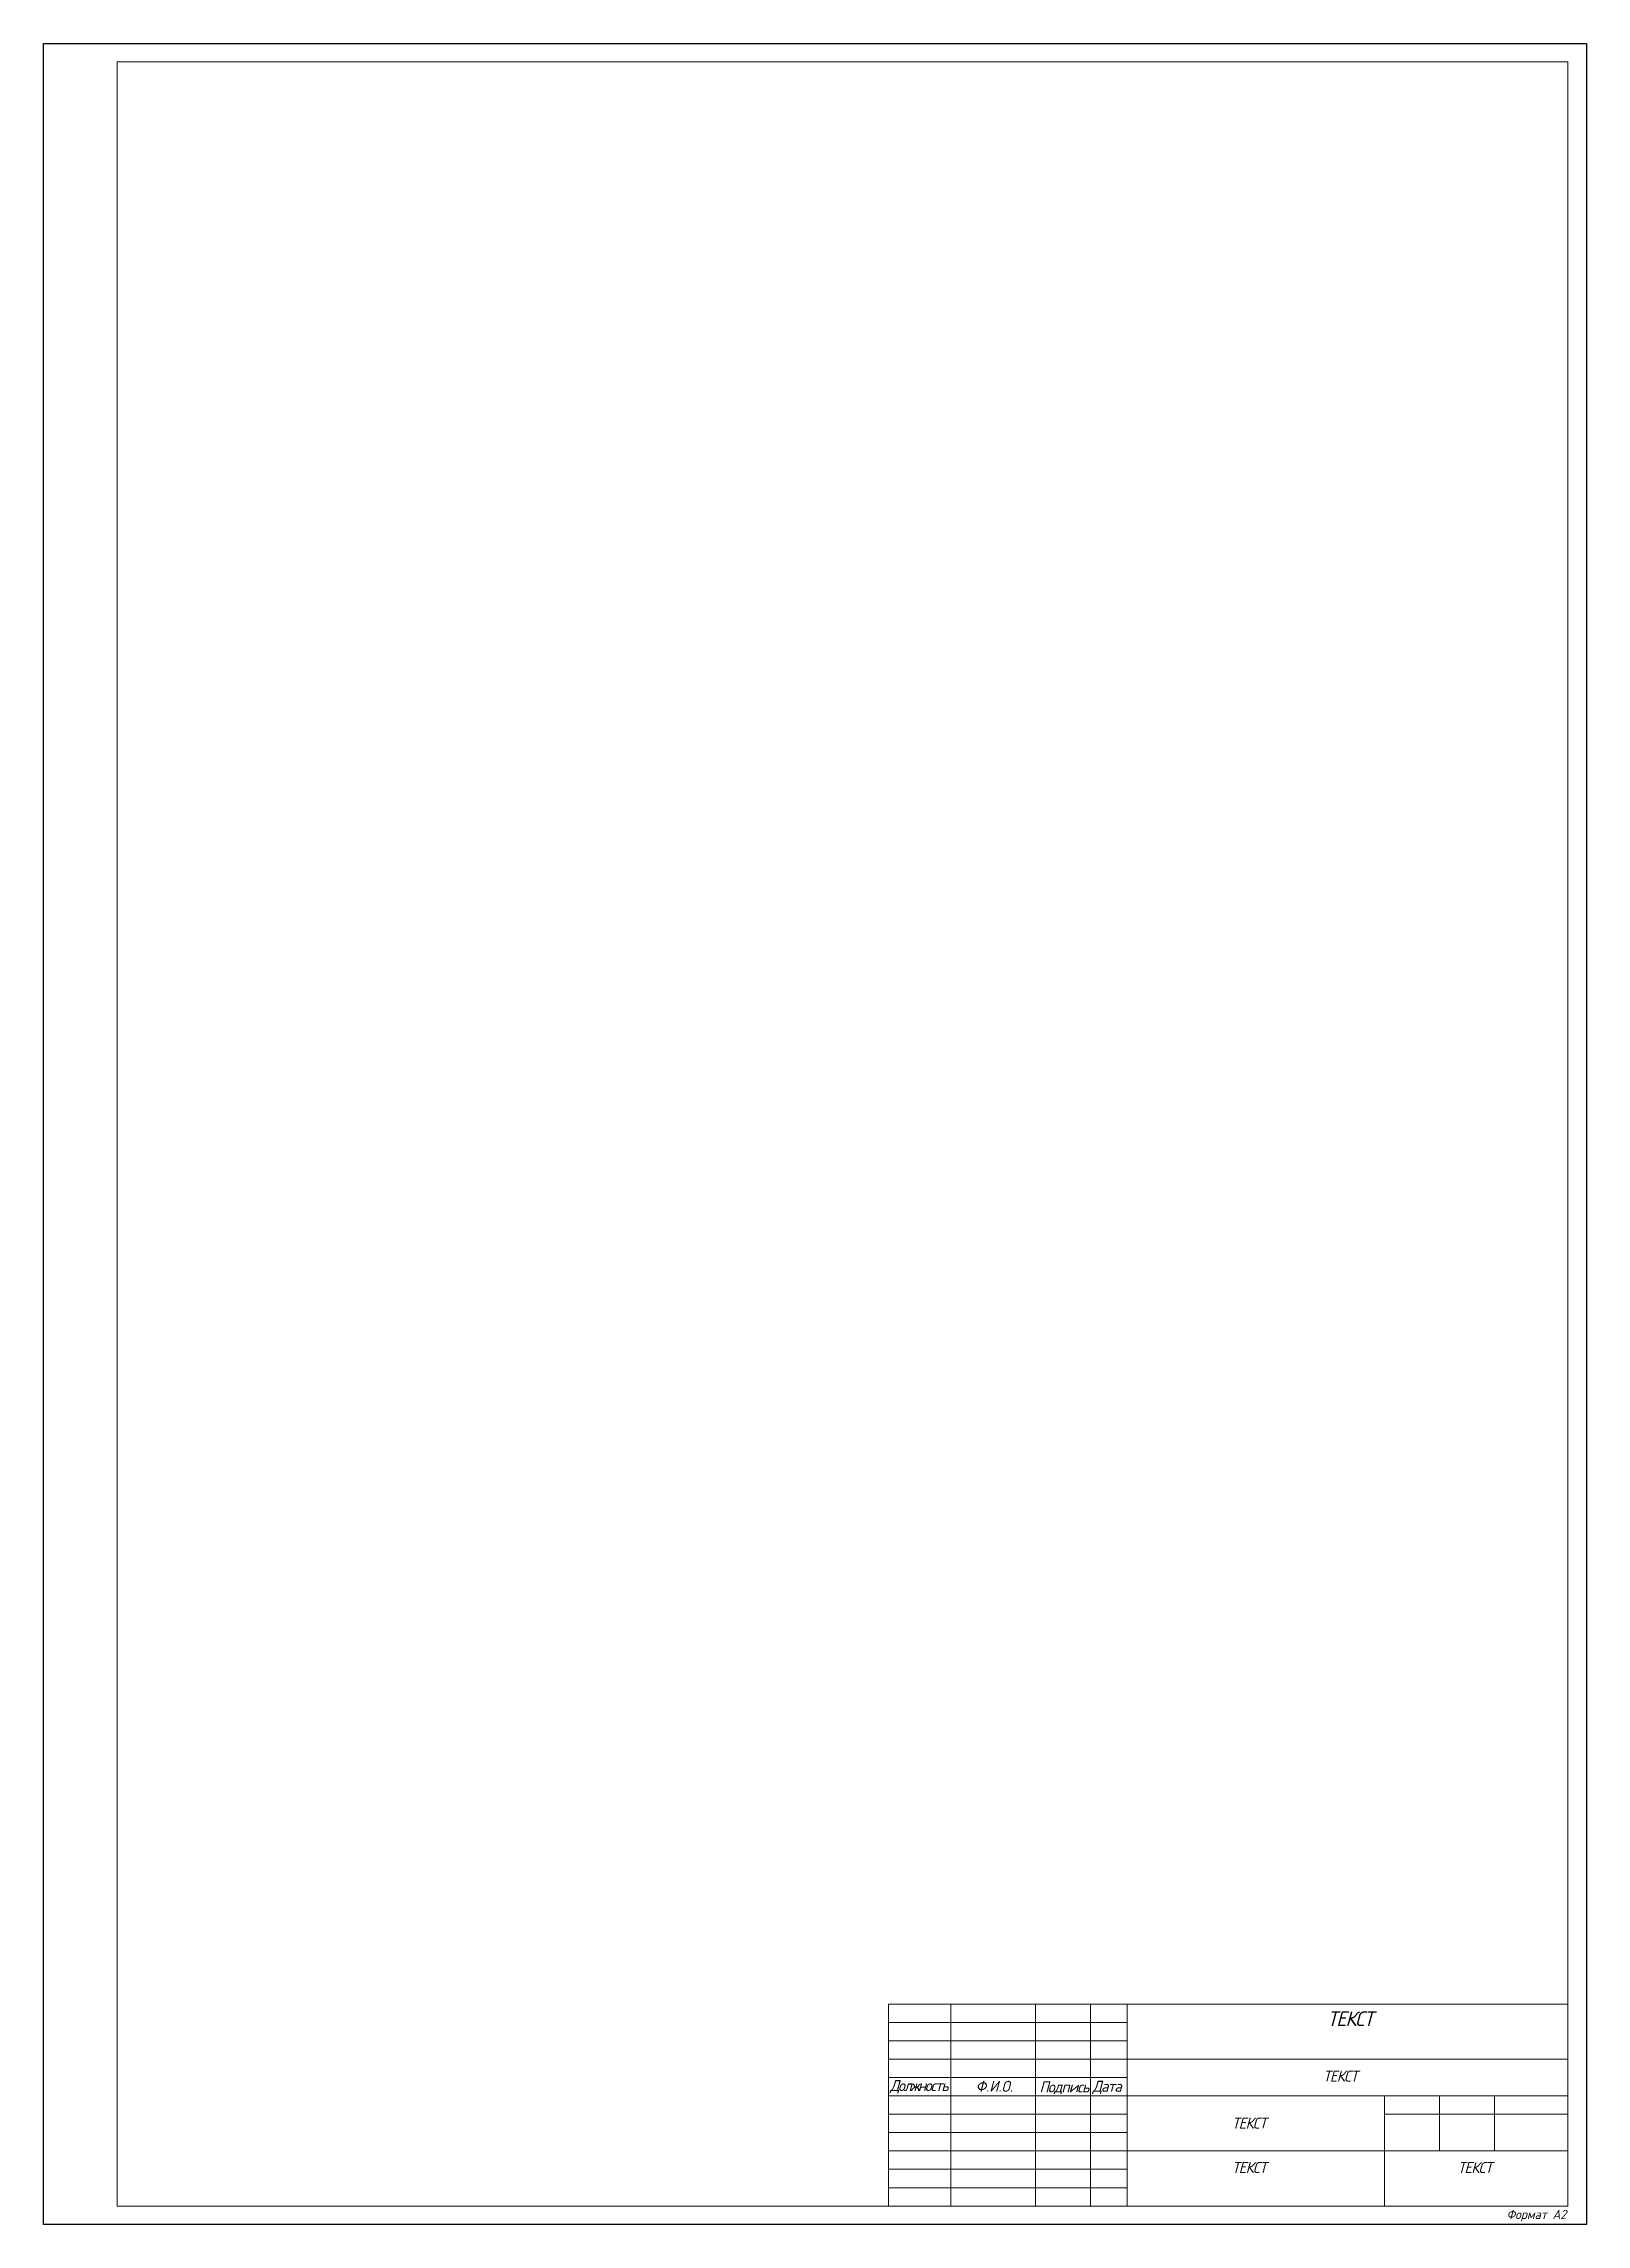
# Model space of a CAD drawing. Header units: millimetres. Extents: x 0 to 420, y 0 to 594.
import ezdxf

# ---------------------------------------------------------------- set-up
doc = ezdxf.new("R2010")
doc.units = ezdxf.units.MM
doc.layers.add('рамка', color=7, linetype='Continuous')
doc.styles.add('ГОСТ', font='GOST_Common Italic.ttf')

msp = doc.modelspace()

# ---------------------------------------------------------------- linework, layer by layer
at = {"layer": 'рамка', "lineweight": 30}
for p, q in [((0, 0), (0, 594)), ((0, 594), (420, 594)), ((420, 594), (420, 0)), ((420, 0), (0, 0))]:
    msp.add_line(p, q, dxfattribs=at)
at = {"layer": 'рамка', "lineweight": 9}
for p, q in [((20, 5), (20, 589)), ((20, 589), (415, 589)), ((415, 589), (415, 5)), ((247, 5), (247, 60)), ((270, 5), (270, 60)), ((285, 5), (285, 60)), ((295, 5), (295, 60)), ((230, 55), (295, 55)), ((230, 50), (295, 50)), ((230, 45), (295, 45)), ((295, 45), (415, 45)), ((230, 40), (295, 40)), ((230, 35), (295, 35)), ((230, 30), (295, 30)), ((295, 35), (415, 35)), ((365, 35), (365, 5)), ((365, 30), (415, 30)), ((380, 35), (380, 20)), ((395, 35), (395, 20)), ((230, 25), (295, 25)), ((230, 20), (295, 20)), ((295, 20), (415, 20)), ((230, 15), (295, 15)), ((230, 10), (295, 10)), ((415, 5), (20, 5)), ((230, 5), (415, 5)), ((230, 5), (295, 5))]:
    msp.add_line(p, q, dxfattribs=at)
msp.add_lwpolyline([(415, 60), (230, 60), (230, 5), (415, 5)], close=True, dxfattribs=at)

# ---------------------------------------------------------------- texts
at = {"layer": 'рамка', "attachment_point": 1, "style": 'ГОСТ'}
for s, insert, char_height, width in [('\\pxqc;{\\T0.9;ТЕКСТ}', (304.13, 58.01), 4, 102.9962), ('\\pxqc;{\\T0.9;ТЕКСТ}', (301.45, 41.89), 3, 102.9962), ('{\\T0.75;Должность}', (230.42, 39.29), 3, 13.6441), ('Ф.И.О.', (253.75, 39.11), 3, 13.6441), ('{\\T0.9;Подпись}', (271.12, 38.94), 3, 13.6441), ('{\\T0.9;Дата}', (285.56, 39.11), 3, 13.6441), ('\\pxqc;{\\T0.9;ТЕКСТ}', (276.63, 29.1), 3, 102.9962), ('\\pxqc;{\\T0.9;ТЕКСТ}', (276.65, 16.99), 3, 102.9962), ('\\pxqc;{\\T0.9;ТЕКСТ}', (338.08, 16.97), 3, 102.9962), ('Формат А2', (398.26, 3.96), 2.5, 20.493)]:
    msp.add_mtext(s, dxfattribs=dict(at, insert=insert, char_height=char_height, width=width))

doc.saveas('drawing.dxf')
